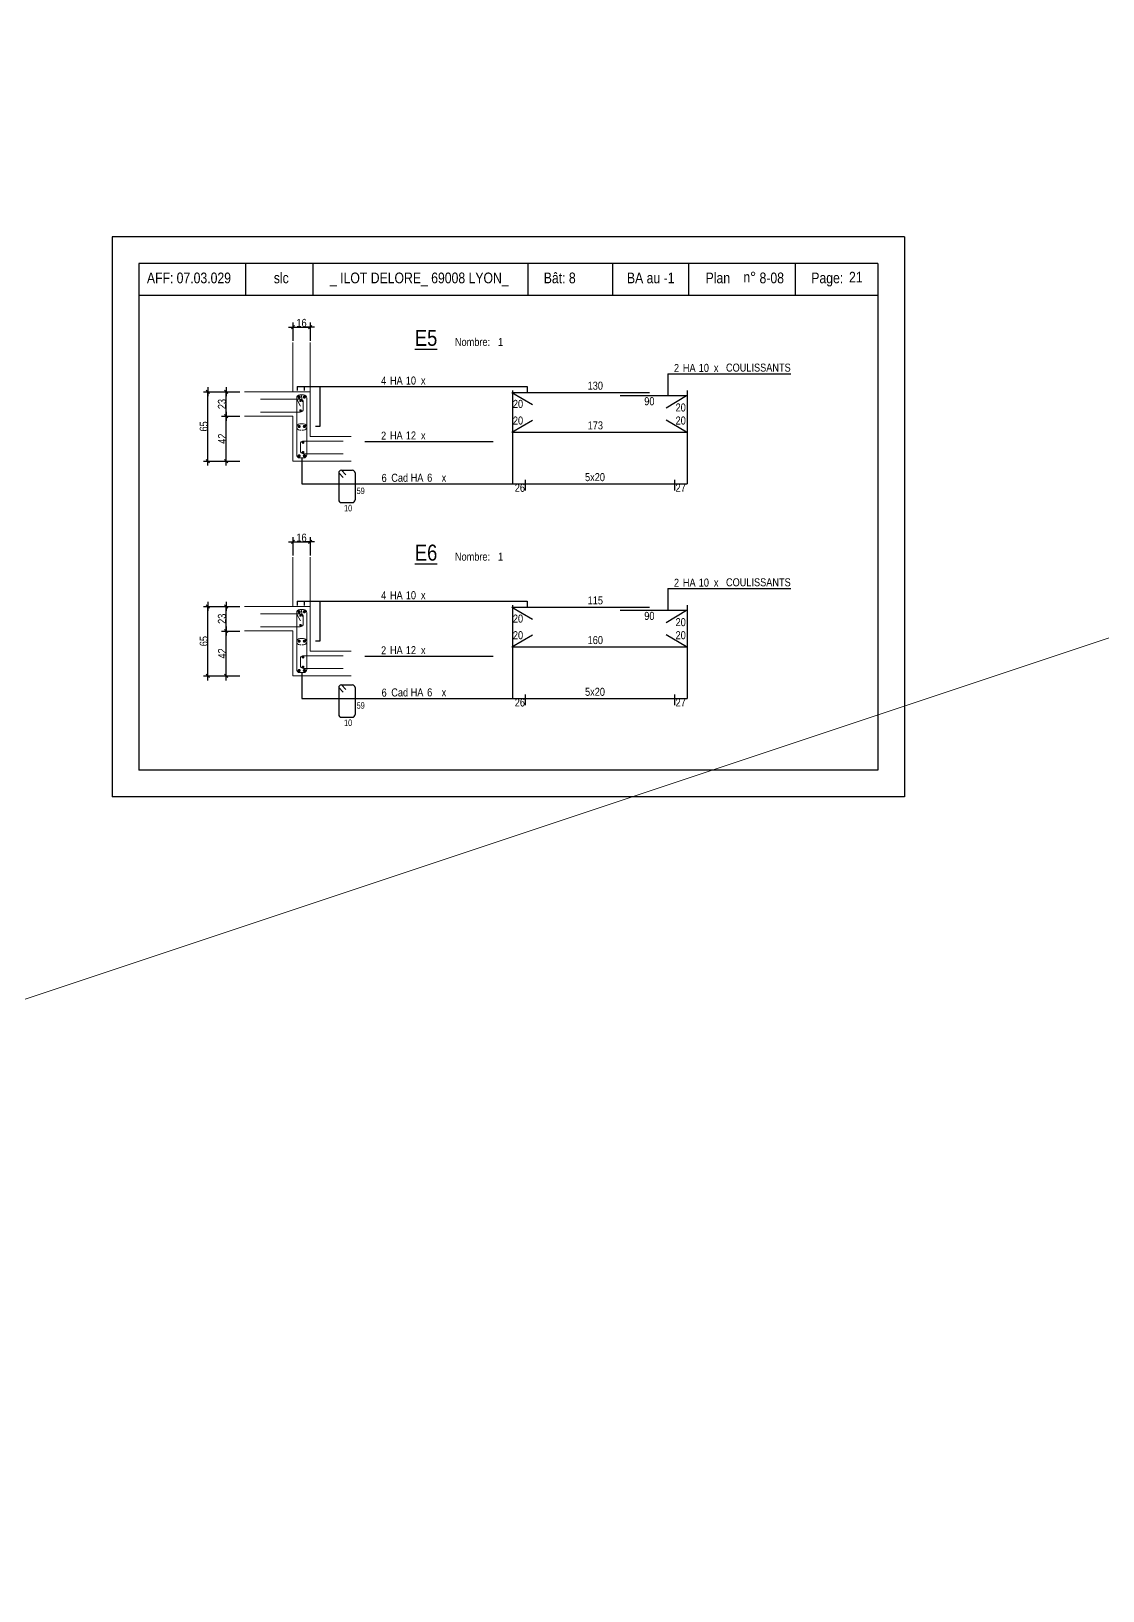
# Model space of a CAD drawing. Header units: metres. Extents: x -9927 to 45032, y -190416 to 12166.
# Drawn here: x 2237 to 4246, y -51960 to -49036 of the extents above; entities that cross this region are included whole.
import ezdxf
from ezdxf.enums import TextEntityAlignment as Align

# ---------------------------------------------------------------- set-up
doc = ezdxf.new("R2010")
doc.units = ezdxf.units.M
doc.header["$PDMODE"] = 65
doc.layers.add('01_Cad_1', color=5, linetype='Continuous', lineweight=0)
for name, color, linetype in [('01_cote_gen', 4, 'Continuous'), ('01_fenetres', 171, 'Continuous'), ('01_linteaux', 3, 'Continuous'), ('01_sem', 42, 'Continuous'), ('01_texte', 230, 'Continuous'), ('AA_COTES', 2, 'Continuous')]:
    doc.layers.add(name, color=color, linetype=linetype)
doc.styles.add('STYLE2', font='ARIALN.TTF')
doc.dimstyles.new('JB25', dxfattribs={"dimscale": 0.1, "dimtxt": 150, "dimasz": 17, "dimexe": 0.1, "dimexo": 0.1, "dimgap": 0.09, "dimtad": 1, "dimdec": 1, "dimlfac": 0.5, "dimdsep": 46, "dimtxsty": 'STYLE2', "dimblk1": 'BOND_G', "dimblk2": 'BOND_D', "dimsah": 1, "dimcen": 1.5, "dimdle": 0.01, "dimse1": 1, "dimse2": 1, "dimclrd": 4, "dimclre": 2, "dimclrt": 5, "dimadec": 0, "dimazin": 0, "dimtfac": 2.333333, "dimtdec": 1, "dimtix": 1, "dimtmove": 2, "dimatfit": 3, "dimldrblk": 'BOND_G', "dimfxl": 1, "dimtolj": 1, "dimtzin": 0, "dimarcsym": 0})

# ---------------------------------------------------------------- blocks, each defined once
blk = doc.blocks.new('BOND_G')
at = {"layer": 'AA_COTES', "color": 0}
for p, q in [((5, 0), (-5, 0)), ((1.8, 1.8), (-1.8, -1.8)), ((0, -5), (0, 15))]:
    blk.add_line(p, q, dxfattribs=at)
blk = doc.blocks.new('BOND_D')
at = {"layer": 'AA_COTES', "color": 0}
for p, q in [((5, 0), (-5, 0)), ((-1.8, -1.8), (1.8, 1.8)), ((0, 5), (0, -15))]:
    blk.add_line(p, q, dxfattribs=at)
blk = doc.blocks.new('*D529')
at = {"layer": '01_cote_gen', "color": 4, "linetype": 'Continuous', "lineweight": -2, "transparency": 16777216}
blk.add_line((2568.6, -49840.3), (2568.6, -49713.7), dxfattribs=at)
at = {"layer": 'DEFPOINTS', "color": 0, "linetype": 'Continuous', "lineweight": 0, "transparency": 16777216}
for p in [(2568.6, -49712), (2619.2, -49712), (2628.2, -49842)]:
    blk.add_point(p, dxfattribs=at)
at = {"layer": '01_cote_gen', "color": 4, "linetype": 'Continuous', "lineweight": -2, "transparency": 16777216, "xscale": 1.7, "yscale": 1.7, "zscale": 1.7}
for name, p, rotation in [('BOND_D', (2568.6, -49712), 90), ('BOND_G', (2568.6, -49842), 270)]:
    blk.add_blockref(name, p, dxfattribs=dict(at, rotation=rotation))
at = {"layer": '01_cote_gen', "color": 5, "linetype": 'Continuous', "lineweight": 0, "transparency": 16777216, "insert": (2560.9, -49777), "char_height": 15, "attachment_point": 5, "rotation": 90, "style": 'STYLE2'}
blk.add_mtext('\\A1;65', dxfattribs=at)
blk = doc.blocks.new('*D530')
at = {"layer": '01_cote_gen', "color": 4, "linetype": 'Continuous', "lineweight": -2, "transparency": 16777216}
blk.add_line((2729.8, -49590.8), (2758.4, -49590.8), dxfattribs=at)
at = {"layer": 'DEFPOINTS', "color": 0, "linetype": 'Continuous', "lineweight": 0, "transparency": 16777216}
for p in [(2760.1, -49590.8), (2728.1, -49619.7), (2760.1, -49619.7)]:
    blk.add_point(p, dxfattribs=at)
at = {"layer": '01_cote_gen', "color": 4, "linetype": 'Continuous', "lineweight": -2, "transparency": 16777216, "xscale": 1.7, "yscale": 1.7, "zscale": 1.7, "rotation": 180}
blk.add_blockref('BOND_G', (2728.1, -49590.8), dxfattribs=at)
at = {"layer": '01_cote_gen', "color": 4, "linetype": 'Continuous', "lineweight": -2, "transparency": 16777216, "xscale": 1.7, "yscale": 1.7, "zscale": 1.7}
blk.add_blockref('BOND_D', (2760.1, -49590.8), dxfattribs=at)
at = {"layer": '01_cote_gen', "color": 5, "linetype": 'Continuous', "lineweight": 0, "transparency": 16777216, "insert": (2744.1, -49583.1), "char_height": 15, "attachment_point": 5, "style": 'STYLE2'}
blk.add_mtext('\\A1;16', dxfattribs=at)
blk = doc.blocks.new('*D550')
at = {"layer": '01_cote_gen', "color": 4, "linetype": 'Continuous', "lineweight": -2, "transparency": 16777216}
blk.add_line((2602.7, -49840.3), (2602.7, -49759.7), dxfattribs=at)
at = {"layer": 'DEFPOINTS', "color": 0, "linetype": 'Continuous', "lineweight": 0, "transparency": 16777216}
for p in [(2602.7, -49758), (2728.1, -49758), (2728.1, -49842)]:
    blk.add_point(p, dxfattribs=at)
at = {"layer": '01_cote_gen', "color": 4, "linetype": 'Continuous', "lineweight": -2, "transparency": 16777216, "xscale": 1.7, "yscale": 1.7, "zscale": 1.7}
for name, p, rotation in [('BOND_D', (2602.7, -49758), 90), ('BOND_G', (2602.7, -49842), 270)]:
    blk.add_blockref(name, p, dxfattribs=dict(at, rotation=rotation))
at = {"layer": '01_cote_gen', "color": 5, "linetype": 'Continuous', "lineweight": 0, "transparency": 16777216, "insert": (2595.2, -49800), "char_height": 15, "attachment_point": 5, "rotation": 90, "style": 'STYLE2'}
blk.add_mtext('\\A1;42', dxfattribs=at)
blk = doc.blocks.new('*D551')
at = {"layer": '01_cote_gen', "color": 4, "linetype": 'Continuous', "lineweight": -2, "transparency": 16777216}
blk.add_line((2602.7, -49756.3), (2602.7, -49713.7), dxfattribs=at)
at = {"layer": 'DEFPOINTS', "color": 0, "linetype": 'Continuous', "lineweight": 0, "transparency": 16777216}
for p in [(2602.7, -49712), (2647, -49712), (2611.2, -49758)]:
    blk.add_point(p, dxfattribs=at)
at = {"layer": '01_cote_gen', "color": 4, "linetype": 'Continuous', "lineweight": -2, "transparency": 16777216, "xscale": 1.7, "yscale": 1.7, "zscale": 1.7}
for name, p, rotation in [('BOND_D', (2602.7, -49712), 90), ('BOND_G', (2602.7, -49758), 270)]:
    blk.add_blockref(name, p, dxfattribs=dict(at, rotation=rotation))
at = {"layer": '01_cote_gen', "color": 5, "linetype": 'Continuous', "lineweight": 0, "transparency": 16777216, "insert": (2595, -49735), "char_height": 15, "attachment_point": 5, "rotation": 90, "style": 'STYLE2'}
blk.add_mtext('\\A1;23', dxfattribs=at)
blk = doc.blocks.new('*D552')
at = {"layer": '01_cote_gen', "color": 4, "linetype": 'Continuous', "lineweight": -2, "transparency": 16777216}
blk.add_line((2568.6, -50242.8), (2568.6, -50116.2), dxfattribs=at)
at = {"layer": 'DEFPOINTS', "color": 0, "linetype": 'Continuous', "lineweight": 0, "transparency": 16777216}
for p in [(2568.6, -50114.5), (2619.2, -50114.5), (2628.2, -50244.5)]:
    blk.add_point(p, dxfattribs=at)
at = {"layer": '01_cote_gen', "color": 4, "linetype": 'Continuous', "lineweight": -2, "transparency": 16777216, "xscale": 1.7, "yscale": 1.7, "zscale": 1.7}
for name, p, rotation in [('BOND_D', (2568.6, -50114.5), 90), ('BOND_G', (2568.6, -50244.5), 270)]:
    blk.add_blockref(name, p, dxfattribs=dict(at, rotation=rotation))
at = {"layer": '01_cote_gen', "color": 5, "linetype": 'Continuous', "lineweight": 0, "transparency": 16777216, "insert": (2560.9, -50179.5), "char_height": 15, "attachment_point": 5, "rotation": 90, "style": 'STYLE2'}
blk.add_mtext('\\A1;65', dxfattribs=at)
blk = doc.blocks.new('*D553')
at = {"layer": '01_cote_gen', "color": 4, "linetype": 'Continuous', "lineweight": -2, "transparency": 16777216}
blk.add_line((2729.8, -49993.2), (2758.4, -49993.2), dxfattribs=at)
at = {"layer": 'DEFPOINTS', "color": 0, "linetype": 'Continuous', "lineweight": 0, "transparency": 16777216}
for p in [(2760.1, -49993.2), (2728.1, -50022.2), (2760.1, -50022.2)]:
    blk.add_point(p, dxfattribs=at)
at = {"layer": '01_cote_gen', "color": 4, "linetype": 'Continuous', "lineweight": -2, "transparency": 16777216, "xscale": 1.7, "yscale": 1.7, "zscale": 1.7, "rotation": 180}
blk.add_blockref('BOND_G', (2728.1, -49993.2), dxfattribs=at)
at = {"layer": '01_cote_gen', "color": 4, "linetype": 'Continuous', "lineweight": -2, "transparency": 16777216, "xscale": 1.7, "yscale": 1.7, "zscale": 1.7}
blk.add_blockref('BOND_D', (2760.1, -49993.2), dxfattribs=at)
at = {"layer": '01_cote_gen', "color": 5, "linetype": 'Continuous', "lineweight": 0, "transparency": 16777216, "insert": (2744.1, -49985.6), "char_height": 15, "attachment_point": 5, "style": 'STYLE2'}
blk.add_mtext('\\A1;16', dxfattribs=at)
blk = doc.blocks.new('*D554')
at = {"layer": '01_cote_gen', "color": 4, "linetype": 'Continuous', "lineweight": -2, "transparency": 16777216}
blk.add_line((2602.7, -50242.8), (2602.7, -50162.2), dxfattribs=at)
at = {"layer": 'DEFPOINTS', "color": 0, "linetype": 'Continuous', "lineweight": 0, "transparency": 16777216}
for p in [(2602.7, -50160.5), (2728.1, -50160.5), (2728.1, -50244.5)]:
    blk.add_point(p, dxfattribs=at)
at = {"layer": '01_cote_gen', "color": 4, "linetype": 'Continuous', "lineweight": -2, "transparency": 16777216, "xscale": 1.7, "yscale": 1.7, "zscale": 1.7}
for name, p, rotation in [('BOND_D', (2602.7, -50160.5), 90), ('BOND_G', (2602.7, -50244.5), 270)]:
    blk.add_blockref(name, p, dxfattribs=dict(at, rotation=rotation))
at = {"layer": '01_cote_gen', "color": 5, "linetype": 'Continuous', "lineweight": 0, "transparency": 16777216, "insert": (2595.2, -50202.5), "char_height": 15, "attachment_point": 5, "rotation": 90, "style": 'STYLE2'}
blk.add_mtext('\\A1;42', dxfattribs=at)
blk = doc.blocks.new('*D555')
at = {"layer": '01_cote_gen', "color": 4, "linetype": 'Continuous', "lineweight": -2, "transparency": 16777216}
blk.add_line((2602.7, -50158.8), (2602.7, -50116.2), dxfattribs=at)
at = {"layer": 'DEFPOINTS', "color": 0, "linetype": 'Continuous', "lineweight": 0, "transparency": 16777216}
for p in [(2602.7, -50114.5), (2647, -50114.5), (2611.2, -50160.5)]:
    blk.add_point(p, dxfattribs=at)
at = {"layer": '01_cote_gen', "color": 4, "linetype": 'Continuous', "lineweight": -2, "transparency": 16777216, "xscale": 1.7, "yscale": 1.7, "zscale": 1.7}
for name, p, rotation in [('BOND_D', (2602.7, -50114.5), 90), ('BOND_G', (2602.7, -50160.5), 270)]:
    blk.add_blockref(name, p, dxfattribs=dict(at, rotation=rotation))
at = {"layer": '01_cote_gen', "color": 5, "linetype": 'Continuous', "lineweight": 0, "transparency": 16777216, "insert": (2595, -50137.5), "char_height": 15, "attachment_point": 5, "rotation": 90, "style": 'STYLE2'}
blk.add_mtext('\\A1;23', dxfattribs=at)

msp = doc.modelspace()

# ---------------------------------------------------------------- linework, layer by layer
at = {"layer": '01_Cad_1', "ltscale": 5}
for p, q in [((2728.09, -49712.04), (2728.09, -49619.75)), ((2760.09, -49796.04), (2760.09, -49619.75)), ((2760.09, -49712.04), (2637.08, -49712.04)), ((2728.09, -49758.04), (2637.08, -49758.04)), ((2728.09, -49842.04), (2728.09, -49758.04)), ((2760.09, -49796.04), (2837.14, -49796.04)), ((2728.09, -49842.04), (2837.14, -49842.04)), ((2728.09, -50114.48), (2728.09, -50022.18)), ((2760.09, -50198.48), (2760.09, -50022.18)), ((2760.09, -50114.48), (2637.08, -50114.48)), ((2728.09, -50160.48), (2637.08, -50160.48)), ((2728.09, -50244.48), (2728.09, -50160.48)), ((2760.09, -50198.48), (2837.14, -50198.48)), ((2728.09, -50244.48), (2837.14, -50244.48))]:
    msp.add_line(p, q, dxfattribs=at)
at = {"layer": '01_cote_gen', "linetype": 'Continuous', "lineweight": 0}
for p, q in [((-1103.41, -51959.75), (19170.78, -45203.94)), ((3112.53, -49626.21), (3112.53, -49626.21)), ((3112.53, -50028.64), (3112.53, -50028.64))]:
    msp.add_line(p, q, dxfattribs=at)
at = {"layer": '01_fenetres', "ltscale": 30}
for p, q in [((2439.06, -49471.47), (2439.06, -50421.47)), ((2439.06, -49471.47), (2439.06, -50421.47)), ((2439.06, -49471.47), (2439.06, -50421.47)), ((3824.06, -49471.47), (2439.06, -49471.47)), ((2639.06, -49471.47), (2639.06, -49531.47)), ((2765.55, -49471.47), (2765.55, -49531.47)), ((3168.33, -49471.47), (3168.33, -49531.47)), ((3326.74, -49471.47), (3326.74, -49531.47)), ((3469.92, -49531.47), (3469.92, -49471.47)), ((3669.92, -49531.47), (3669.92, -49471.47)), ((3824.06, -49471.47), (3824.06, -50421.47)), ((3824.06, -49531.47), (2439.06, -49531.47)), ((3824.06, -50421.47), (2439.06, -50421.47))]:
    msp.add_line(p, q, dxfattribs=at)
at = {"layer": '01_linteaux', "linetype": 'ByBlock', "lineweight": 18}
for p, q in [((2735.09, -49724.04), (2735.09, -49830.04)), ((2735.09, -49726.21), (2742.32, -49739.2)), ((2741.09, -49718.04), (2748.09, -49718.04)), ((2743.48, -49718.04), (2745.71, -49731.03)), ((2754.09, -49724.04), (2754.09, -49830.04)), ((2741.09, -49772), (2748.09, -49772)), ((2741.09, -49784), (2743.75, -49784)), ((2748.09, -49784), (2745.43, -49784)), ((2741.09, -49836.04), (2748.09, -49836.04)), ((2735.09, -50126.48), (2735.09, -50232.48)), ((2735.09, -50128.64), (2742.32, -50141.63)), ((2741.09, -50120.48), (2748.09, -50120.48)), ((2743.48, -50120.48), (2745.71, -50133.46)), ((2754.09, -50126.48), (2754.09, -50232.48)), ((2741.09, -50174.43), (2748.09, -50174.43)), ((2741.09, -50186.43), (2743.75, -50186.43)), ((2748.09, -50186.43), (2745.43, -50186.43)), ((2741.09, -50238.48), (2748.09, -50238.48))]:
    msp.add_line(p, q, dxfattribs=at)
at = {"layer": '01_linteaux', "linetype": 'Continuous'}
for p, q in [((2813.8, -49864.26), (2813.8, -49914.79)), ((2813.8, -49864.26), (2822.2, -49872.58)), ((2818.8, -49859.26), (2839.42, -49859.26)), ((2818.8, -49859.26), (2827.2, -49867.58)), ((2844.42, -49864.26), (2844.42, -49914.79)), ((2818.8, -49919.79), (2839.42, -49919.79)), ((2844.42, -49912.75), (2844.42, -49914.79)), ((2813.8, -50266.69), (2813.8, -50317.22)), ((2813.8, -50266.69), (2822.2, -50275.01)), ((2818.8, -50261.69), (2839.42, -50261.69)), ((2818.8, -50261.69), (2827.2, -50270.01)), ((2844.42, -50266.69), (2844.42, -50317.22)), ((2844.42, -50315.18), (2844.42, -50317.22)), ((2818.8, -50322.22), (2839.42, -50322.22))]:
    msp.add_line(p, q, dxfattribs=at)
at = {"layer": '01_linteaux', "linetype": 'ByBlock', "lineweight": 18}
for centre, start, end in [((2741.09, -49724.04), 90, 180), ((2748.09, -49724.04), 0, 90), ((2741.09, -49778), 90, 180), ((2741.09, -49778), 180, 270), ((2748.09, -49778), 0, 90), ((2748.09, -49778), 270, 0), ((2741.09, -49830.04), 180, 270), ((2748.09, -49830.04), 270, 0), ((2741.09, -50126.48), 90, 180), ((2748.09, -50126.48), 0, 90), ((2741.09, -50180.43), 90, 180), ((2741.09, -50180.43), 180, 270), ((2748.09, -50180.43), 0, 90), ((2748.09, -50180.43), 270, 0), ((2741.09, -50232.48), 180, 270), ((2748.09, -50232.48), 270, 0)]:
    msp.add_arc(centre, 6, start, end, dxfattribs=at)
at = {"layer": '01_linteaux', "linetype": 'Continuous'}
for centre, start, end in [((2818.8, -49864.26), 90, 180), ((2839.42, -49864.26), 0, 90), ((2818.8, -49914.79), 180, 270), ((2839.42, -49914.79), 270, 0), ((2818.8, -50266.69), 90, 180), ((2839.42, -50266.69), 0, 90), ((2818.8, -50317.22), 180, 270), ((2839.42, -50317.22), 270, 0)]:
    msp.add_arc(centre, 5, start, end, dxfattribs=at)
at = {"layer": '01_sem', "color": 2, "lineweight": 0, "ltscale": 7}
for p, q in [((2741.43, -49726.05), (2667.43, -49726.05)), ((2741.43, -49750.05), (2667.43, -49750.05)), ((2747.43, -49732.05), (2747.43, -49744.05)), ((2741.99, -49810.37), (2741.99, -49822.37)), ((2747.99, -49804.37), (2821.99, -49804.37)), ((2747.99, -49828.37), (2821.99, -49828.37)), ((2741.43, -50128.48), (2667.43, -50128.48)), ((2747.43, -50134.48), (2747.43, -50146.48)), ((2741.43, -50152.48), (2667.43, -50152.48)), ((2741.99, -50212.8), (2741.99, -50224.8)), ((2747.99, -50206.8), (2821.99, -50206.8)), ((2747.99, -50230.8), (2821.99, -50230.8))]:
    msp.add_line(p, q, dxfattribs=at)
at = {"layer": '01_sem', "color": 2, "lineweight": 0, "ltscale": 7, "const_width": 2.5, "flags": 128}
for points in [[(2743.55, -49728.88, -1), (2741.05, -49728.88, -1)], [(2743.55, -49747.21, 1), (2741.05, -49747.21, 1)], [(2745.87, -49807.2, 1), (2748.37, -49807.2, 1)], [(2745.87, -49825.54, -1), (2748.37, -49825.54, -1)], [(2743.55, -50131.31, -1), (2741.05, -50131.31, -1)], [(2743.55, -50149.65, 1), (2741.05, -50149.65, 1)], [(2745.87, -50209.63, 1), (2748.37, -50209.63, 1)], [(2745.87, -50227.97, -1), (2748.37, -50227.97, -1)]]:
    msp.add_lwpolyline(points, format="xyb", close=True, dxfattribs=at)
at = {"layer": '01_sem', "color": 2, "lineweight": 0, "ltscale": 7}
for centre, start, end in [((2741.43, -49732.05), 0, 90), ((2741.43, -49744.05), 270, 0), ((2747.99, -49810.37), 90, 180), ((2747.99, -49822.37), 180, 270), ((2741.43, -50134.48), 0, 90), ((2741.43, -50146.48), 270, 0), ((2747.99, -50212.8), 90, 180), ((2747.99, -50224.8), 180, 270)]:
    msp.add_arc(centre, 6, start, end, dxfattribs=at)
at = {"layer": '01_texte', "ltscale": 30}
for p, q in [((3874.06, -49421.47), (2389.06, -49421.47)), ((2389.06, -49421.47), (2389.06, -50471.47)), ((3874.06, -49421.47), (3874.06, -50471.47)), ((3430.89, -49678.57), (3661.54, -49678.57)), ((3430.89, -49678.57), (3430.89, -49719.94)), ((2735.93, -49702.27), (3167.31, -49702.27)), ((2735.93, -49702.27), (2735.93, -49709.95)), ((2749.96, -49709.95), (2749.96, -49702.27)), ((2778.85, -49776.67), (2778.85, -49702.27)), ((3138.42, -49713.25), (3396.65, -49713.25)), ((3138.42, -49713.25), (3176.85, -49735.77)), ((3139.48, -49709.91), (3139.48, -49883.35)), ((3167.31, -49702.27), (3167.31, -49713.25)), ((3465.91, -49719.94), (3341.09, -49719.94)), ((3465.91, -49719.94), (3427.48, -49742.46)), ((3466.98, -49709.91), (3466.98, -49884.51)), ((2770.02, -49776.67), (2778.85, -49776.67)), ((3138.42, -49787.68), (3176.85, -49765.16)), ((3138.42, -49787.68), (3465.91, -49787.68)), ((3465.91, -49787.68), (3427.48, -49765.16)), ((2862.67, -49805.26), (3103.49, -49805.26)), ((2744.59, -49836.04), (2744.59, -49884.51)), ((3163.48, -49876.9), (3163.48, -49897.21)), ((3442.98, -49876.9), (3442.98, -49897.21)), ((2744.59, -49884.51), (3466.98, -49884.51)), ((3430.89, -50081), (3661.54, -50081)), ((3430.89, -50081), (3430.89, -50122.37)), ((2735.93, -50104.7), (3167.31, -50104.7)), ((2735.93, -50104.7), (2735.93, -50112.38)), ((2749.96, -50112.38), (2749.96, -50104.7)), ((2778.85, -50179.1), (2778.85, -50104.7)), ((3167.31, -50104.7), (3167.31, -50115.68)), ((3138.42, -50115.68), (3396.65, -50115.68)), ((3138.42, -50115.68), (3176.85, -50138.2)), ((3139.48, -50112.34), (3139.48, -50285.78)), ((3465.91, -50122.37), (3341.09, -50122.37)), ((3465.91, -50122.37), (3427.48, -50144.89)), ((3466.98, -50112.34), (3466.98, -50286.94)), ((3138.42, -50190.11), (3176.85, -50167.59)), ((3465.91, -50190.11), (3427.48, -50167.59)), ((2770.02, -50179.1), (2778.85, -50179.1)), ((3138.42, -50190.11), (3465.91, -50190.11)), ((2862.67, -50207.69), (3103.49, -50207.69)), ((2744.59, -50238.48), (2744.59, -50286.94)), ((2744.59, -50286.94), (3466.98, -50286.94)), ((3163.48, -50279.33), (3163.48, -50299.64)), ((3442.98, -50279.33), (3442.98, -50299.64)), ((3874.06, -50471.47), (2389.06, -50471.47))]:
    msp.add_line(p, q, dxfattribs=at)
at = {"layer": '01_texte', "ltscale": 30, "const_width": 3, "flags": 128}
for points in [[(2741.16, -49721.97, 1), (2738.16, -49721.97, 1)], [(2748.01, -49721.97, -1), (2751.01, -49721.97, -1)], [(2741.16, -49777.11, 1), (2738.16, -49777.11, 1)], [(2748.01, -49777.11, -1), (2751.01, -49777.11, -1)], [(2741.16, -49832.12, -1), (2738.16, -49832.12, -1)], [(2748.01, -49832.12, 1), (2751.01, -49832.12, 1)], [(2741.16, -50124.4, 1), (2738.16, -50124.4, 1)], [(2748.01, -50124.4, -1), (2751.01, -50124.4, -1)], [(2741.16, -50179.54, 1), (2738.16, -50179.54, 1)], [(2748.01, -50179.54, -1), (2751.01, -50179.54, -1)], [(2741.16, -50234.55, -1), (2738.16, -50234.55, -1)], [(2748.01, -50234.55, 1), (2751.01, -50234.55, 1)]]:
    msp.add_lwpolyline(points, format="xyb", close=True, dxfattribs=at)

# ---------------------------------------------------------------- texts
at = {"layer": '01_texte', "style": 'STYLE2'}
for s, height, p in [('AFF:', 20, (2454.35, -49508.62)), ('07.03.029', 20, (2510.02, -49508.62)), ('slc', 20, (2692.18, -49508.62)), ('_ ILOT DELORE_ 69008 LYON_', 20, (2797.43, -49508.62)), ('Bât: 8', 20, (3198.18, -49508.62)), ('BA au -1', 20, (3354.06, -49508.62)), ('Plan', 20, (3501.56, -49508.62)), ('n%%D', 20, (3572.25, -49507.18)), ('8-08', 20, (3602.59, -49508.62)), ('Page:', 20, (3699.64, -49508.62)), ('21', 20, (3770.32, -49507.18)), ('Nombre:', 15, (3031.68, -49626.21)), ('1', 15, (3112.53, -49626.21)), ('HA', 15, (3458.95, -49674.79)), ('10', 15, (3488.69, -49674.79)), ('COULISSANTS', 15, (3539.77, -49674.25)), ('HA', 15, (2909.91, -49698.49)), ('10', 15, (2939.65, -49698.49)), ('130', 15, (3280.47, -49708.13)), ('HA', 15, (2909.91, -49801.48)), ('12', 15, (2939.65, -49801.48)), ('173', 15, (3280.47, -49782.56)), ('Cad HA ', 15, (2912.4, -49880.73)), ('6', 15, (2979.61, -49880.63)), ('5x20', 15, (3275.58, -49879.53)), ('59', 12, (2847.37, -49903.7)), ('26', 15, (3143.84, -49899.58)), ('27', 15, (3445.3, -49899.58)), ('10', 12, (2823.78, -49936.04)), ('Nombre:', 15, (3031.68, -50028.64)), ('1', 15, (3112.53, -50028.64)), ('HA', 15, (3458.95, -50077.22)), ('10', 15, (3488.69, -50077.22)), ('COULISSANTS', 15, (3539.77, -50076.68)), ('HA', 15, (2909.91, -50100.92)), ('10', 15, (2939.65, -50100.92)), ('115', 15, (3280.47, -50110.56)), ('160', 15, (3280.47, -50184.99)), ('HA', 15, (2909.91, -50203.91)), ('12', 15, (2939.65, -50203.91)), ('Cad HA ', 15, (2912.4, -50283.16)), ('6', 15, (2979.61, -50283.06)), ('26', 15, (3143.84, -50302.01)), ('5x20', 15, (3275.58, -50281.96)), ('27', 15, (3445.3, -50302.01)), ('59', 12, (2847.37, -50306.13)), ('10', 12, (2823.78, -50338.47))]:
    msp.add_text(s, height=height, dxfattribs=at).set_placement(p)
for s, p in [('%%UE5', (2977.6, -49611.14)), ('%%UE6', (2977.6, -50013.57))]:
    msp.add_text(s, height=30, dxfattribs=at).set_placement(p, align=Align.MIDDLE)
for s, p in [('2', (3451.79, -49675.13)), ('4', (2902.75, -49698.83)), ('2', (2902.75, -49801.82)), ('6', (2903.82, -49881.06)), ('2', (3451.79, -50077.56)), ('4', (2902.75, -50101.26)), ('2', (2902.75, -50204.25)), ('6', (2903.82, -50283.49))]:
    msp.add_text(s, height=15, dxfattribs=at).set_placement(p, align=Align.RIGHT)
for p in [(3521.36, -49674.79), (2972.32, -49698.49), (2972.32, -49801.48), (3011.07, -49880.63), (3521.36, -50077.22), (2972.32, -50100.92), (2972.32, -50203.91), (3011.07, -50283.06)]:
    msp.add_text('x', height=15, dxfattribs=at).set_placement(p, align=Align.CENTER)
at = {"layer": '01_texte', "ltscale": 30, "style": 'STYLE2'}
for s, p in [('20', (3140.3, -49742.3)), ('90', (3386.56, -49737.25)), ('20', (3140.3, -49773.43)), ('20', (3445.29, -49748.99)), ('20', (3445.29, -49773.43)), ('20', (3140.3, -50144.73)), ('90', (3386.56, -50139.68)), ('20', (3445.29, -50151.42)), ('20', (3140.3, -50175.86)), ('20', (3445.29, -50175.86))]:
    msp.add_text(s, height=15, dxfattribs=at).set_placement(p)

# ---------------------------------------------------------------- dimensions: what is measured, and where the dimension line sits
at = {"layer": '01_cote_gen', "linetype": 'Continuous', "lineweight": 0}
for base, p1, p2, picture, middle in [((2760.09, -49590.8), (2728.09, -49619.75), (2760.09, -49619.75), '*D530', (2744.09, -49583.13)), ((2760.09, -49993.23), (2728.09, -50022.18), (2760.09, -50022.18), '*D553', (2744.09, -49985.56))]:
    dim = msp.add_linear_dim(base=base, p1=p1, p2=p2, dimstyle='JB25', dxfattribs=at)
    dim.commit()
    dim.dimension.update_dxf_attribs({"geometry": picture, "text_midpoint": middle})
for base, p1, p2, picture, middle in [((2568.55, -49712.04), (2628.19, -49842.04), (2619.23, -49712.04), '*D529', (2560.88, -49777.04)), ((2602.69, -49712.04), (2611.19, -49758.04), (2646.98, -49712.04), '*D551', (2595.03, -49735.04)), ((2602.69, -49758.04), (2728.09, -49842.04), (2728.09, -49758.04), '*D550', (2595.15, -49800.04)), ((2568.55, -50114.48), (2628.19, -50244.48), (2619.23, -50114.48), '*D552', (2560.88, -50179.48)), ((2602.69, -50114.48), (2611.19, -50160.48), (2646.98, -50114.48), '*D555', (2595.03, -50137.48)), ((2602.69, -50160.48), (2728.09, -50244.48), (2728.09, -50160.48), '*D554', (2595.15, -50202.48))]:
    dim = msp.add_linear_dim(base=base, p1=p1, p2=p2, angle=90, dimstyle='JB25', dxfattribs=at)
    dim.commit()
    dim.dimension.update_dxf_attribs({"geometry": picture, "text_midpoint": middle})

doc.saveas('drawing.dxf')
